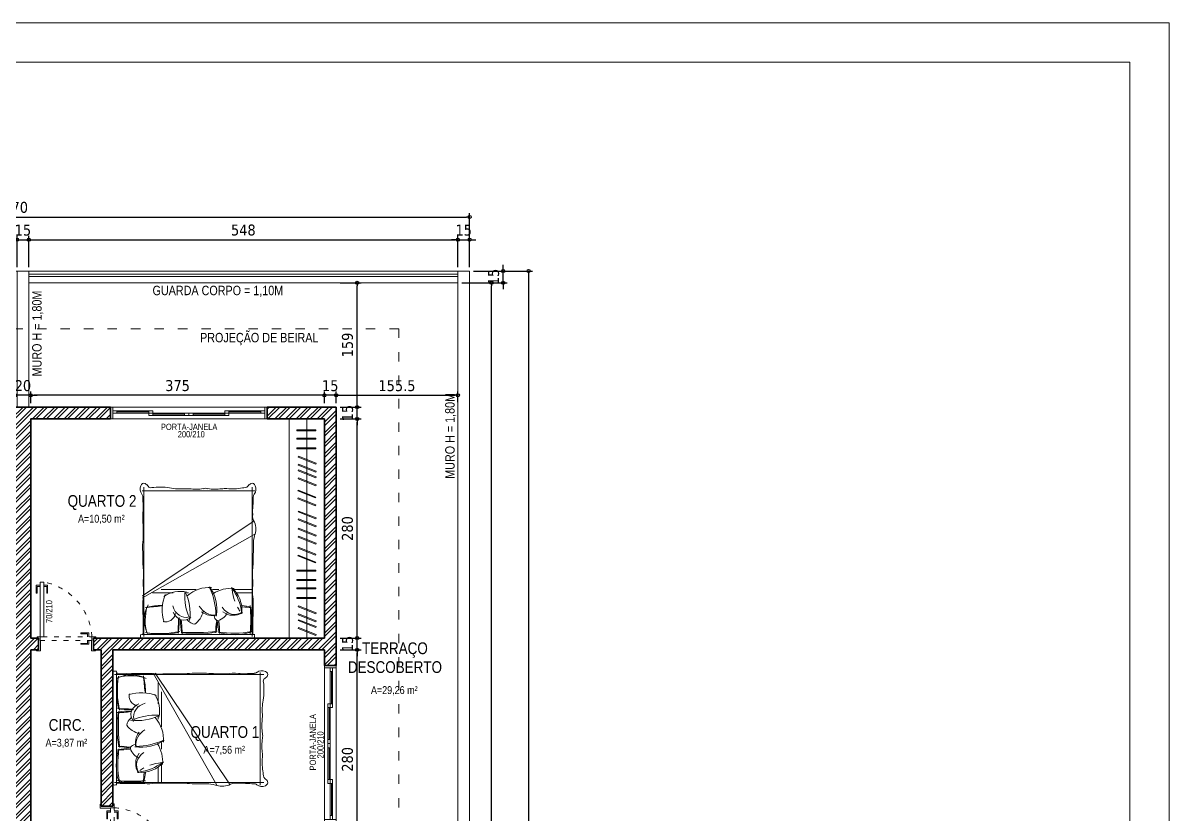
# Model space of a CAD drawing. Header units: millimetres. Extents: x 2030 to 44114, y 1520 to 18221.
# Drawn here: x 39544 to 41008, y 8143 to 9154 of the extents above; entities that cross this region are included whole.
import ezdxf
from ezdxf.enums import TextEntityAlignment as Align

# ---------------------------------------------------------------- set-up
doc = ezdxf.new("R2010")
doc.units = ezdxf.units.MM
doc.linetypes.add('ACAD_ISO03W100', pattern=[30, 12, -18])
for name, color, linetype, lineweight in [('01', 1, 'Continuous', 5), ('018 - Cotas', 244, 'Continuous', 5), ('02', 2, 'Continuous', 13), ('020 - Textos', 20, 'Continuous', 5), ('030 - Esquadrias', 30, 'Continuous', 5), ('05', 5, 'Continuous', 35), ('055 - Mobilia', 55, 'Continuous', 5), ('08', 8, 'Continuous', 5), ('250 - Carimbo', 250, 'Continuous', 5)]:
    doc.layers.add(name, color=color, linetype=linetype, lineweight=lineweight)
doc.styles.add('LE2', font='tahoma.ttf')
doc.styles.add('ROMANS', font='ARIALN.TTF')
doc.dimstyles.new('000_COTA075', dxfattribs={"dimtxt": 14, "dimasz": 4, "dimexe": 5, "dimexo": 5, "dimgap": 5, "dimtad": 1, "dimdec": 1, "dimzin": 12, "dimdsep": 46, "dimtxsty": 'LE2', "dimblk": 'ORIGIN', "dimcen": 0, "dimclrd": 256, "dimclre": 256, "dimclrt": 2, "dimadec": 0, "dimazin": 0, "dimtfac": 1, "dimtdec": 1, "dimtix": 1, "dimtmove": 2, "dimatfit": 3, "dimfxl": 5, "dimtolj": 1, "dimtzin": 0, "dimarcsym": 0})

# ---------------------------------------------------------------- blocks, each defined once
blk = doc.blocks.new('camacasal')
at = {"linetype": 'Continuous'}
for p, q in [((9645.2, -538), (9500.3, -538)), ((9504.4, -540), (9504.4, -730.8)), ((9642.4, -540), (9642.4, -730.8)), ((9501.9, -542.6), (9645.9, -542.6)), ((9502.6, -589.4), (9645.9, -670.6)), ((9502.6, -592), (9644, -687)), ((9515.1, -595.7), (9541.8, -595.7)), ((9526.4, -600.1), (9571.1, -600.1)), ((9558.6, -595.7), (9561.4, -595.7)), ((9591.7, -600.1), (9599.9, -600.1)), ((9619.9, -600.1), (9643.1, -600.1)), ((9622.7, -595.7), (9643.1, -595.7)), ((9501.9, -726), (9645.9, -726))]:
    blk.add_line(p, q, dxfattribs=at)
for centre, major_axis, ratio, start_param, end_param in [((9505.4, -540.3), (0, 6.47), 0.842, 1.208836, 1.888697), ((9619.9, -633), (-0.7, 90.8), 0.895432, -0.268651, 0.232626), ((9641.5, -540.1), (0, 4.89), 0.842, 4.274479, 5.150299), ((9503.5, -533.3), (0, 9.8), 0.842, 2.739883, 3.148436), ((9533.2, -561.4), (0, 33.8), 0.842, 1.003738, 2.161304), ((9718.7, -554.5), (0, 255.8), 0.842, 1.526173, 1.588451), ((9554.5, -560.5), (0, 57.6), 0.842, 1.290258, 1.869961), ((9525.7, -681.8), (-5.3, 138.1), 0.920375, -0.235032, 0.109747), ((9527.2, -654.6), (-2.4, 112), 0.927384, -0.22879, 0.163879), ((9761.4, -543.4), (0, 253.4), 0.842, 1.572651, 1.646389), ((9439.1, -562.3), (0, 130.9), 0.842, 4.697616, 4.844219), ((9626.9, -561.1), (0, 90.1), 0.842, 1.388063, 1.569645), ((9483.7, -546), (0, 82.3), 0.842, 4.530683, 4.748075), ((9569.2, -889.9), (0, 345), 0.842, -0.098335, 0.059287), ((9572.2, -725.7), (0, 182.5), 0.842, -0.158232, 0.129618), ((9571.2, -574.5), (0, 19), 0.842, 0.120414, 0.803586), ((9557.3, -579.8), (0, 28.1), 0.842, -1.301985, -0.528622), ((9650.2, -546.9), (0, 64.2), 0.842, 1.532854, 1.771103), ((9524.6, -561.6), (0, 86.8), 0.842, -1.538792, -1.384142), ((9652.6, -561.1), (0, 64), 0.842, 1.31499, 1.542654), ((9618.5, -719.2), (-1.8, 175), 0.892797, -0.159755, 0.111568), ((9546.2, -547.4), (0, 64.9), 0.842, 4.523311, 4.766895), ((9500.7, -562.3), (0, 166.4), 0.842, 4.609301, 4.825325), ((9578.2, -560.8), (0, 75.9), 0.842, 4.491038, 4.917351), ((9642.3, -537), (0, 6.19), 0.842, 3.346004, 3.739523), ((9428.2, -554.5), (0, 255.8), 0.842, 4.694734, 4.757012), ((11070.5, -608), (0, 1861.9), 0.842, 1.544483, 1.555164), ((9565.2, -573.9), (0, 44.6), 0.842, 1.209558, 2.033355), ((9532.3, -574.3), (0, 15.7), 0.842, -1.240254, 0.256084), ((9558.3, -586), (0, 21.6), 0.842, -0.208719, 1.23629), ((9555.5, -579), (0, 18.1), 0.842, -0.625403, 1.114255), ((9604.7, -591.8), (0, 57.4), 0.842, 1.065446, 1.643222), ((9517.5, -569.2), (0, 54.4), 0.842, 4.165301, 4.872919), ((9593.8, -595), (0, 27.6), 0.842, -0.112388, 0.947457), ((9592, -598), (0, 31.4), 0.842, -0.202318, 0.558641), ((9559.6, -574.2), (0, 44.9), 0.842, 3.999141, 4.89617), ((9531.3, -565.1), (0, 77.3), 0.842, 4.216802, 4.680535), ((9600.6, -567.2), (0, 7.82), 0.842, 0.525578, 1.499193), ((9595.6, -580.6), (0, 20.7), 0.842, -1.078621, -0.060981), ((9620.2, -592.3), (0, 24.2), 0.842, -0.490653, 0.905315), ((9618.1, -597), (0, 30), 0.842, -0.494969, 0.54689), ((9600.5, -573.2), (0, 34.5), 0.842, 3.705792, 4.834562), ((9581, -562.2), (0, 57.8), 0.842, 3.967485, 4.56338), ((8076.3, -608), (0, 1861.9), 0.842, -1.555164, -1.544483), ((9545.7, -582.4), (0, 50.8), 0.842, 1.501623, 1.737181), ((9464.7, -1449.2), (-753, 507), 0.949114, -1.071902, -1.048613), ((9524.8, -470.5), (-99.9, 56.9), 0.933708, 1.911895, 2.082379), ((9660.3, -605.7), (0, 51.7), 0.842, 1.157122, 1.463526), ((9660.3, -605.7), (0, 51.7), 0.842, 0.871806, 0.993983), ((9630.5, -531.1), (45.5, 27.1), 0.886413, 4.213526, 4.422493), ((9638.8, -639.9), (63.8, 22.4), 0.922185, 1.217887, 1.385918), ((9601.2, -582.4), (0, 50.8), 0.842, 4.546004, 4.781562), ((9444.8, -597.6), (0, 70.1), 0.842, 4.656224, 4.809979), ((9551, -542.7), (0, 54.8), 0.842, 2.659635, 3.314294), ((9587.1, -547.8), (0, 54.8), 0.842, 2.499662, 3.220084), ((9615.1, -546.1), (0, 55.4), 0.842, 2.634517, 3.237011), ((9702.1, -597.6), (0, 70.1), 0.842, 1.473207, 1.626961), ((9614.3, -608.3), (0, 131.6), 0.842, 1.519791, 1.621802), ((9532.5, -608.3), (0, 131.6), 0.842, 4.661383, 4.763394), ((9407.8, -619.7), (0, 113.9), 0.842, 4.595979, 4.753546), ((9739, -619.7), (0, 113.9), 0.842, 1.529639, 1.687206), ((9669.4, -651.9), (4, 370), 0.450571, 1.524166, 1.590152), ((9477.4, -651.9), (-4, 370), 0.450571, 4.693033, 4.759019), ((9357.4, -675.4), (0, 173.5), 0.842, 4.674038, 4.817059), ((9670.2, -658.6), (0, 30.9), 0.842, 1.530165, 1.909279), ((9633.1, -676.4), (0, 16.7), 0.842, 4.666152, 5.182808), ((9579.1, -692.9), (0, 90.6), 0.842, 1.451831, 1.633258), ((9653.7, -694), (0, 12.6), 0.842, 0.867029, 1.726487), ((9631.8, -677.8), (0, 18.3), 0.842, 4.256376, 4.747939), ((9481, -704), (0, 26.7), 0.842, 4.598694, 4.920312), ((9680.7, -699.9), (0, 44.7), 0.842, 1.483451, 1.731891), ((9591.9, -718.2), (0, 105.7), 0.842, 1.465515, 1.571508), ((9555, -718.2), (0, 105.7), 0.842, 4.711678, 4.817671), ((9507.2, -728.2), (0, 9.22), 0.842, 0.799084, 2.072077), ((9498.8, -718.4), (0, 4.77), 0.842, 3.905288, 4.737599), ((9512.9, -734.6), (0, 4.66), 0.842, -0.345033, 0.975018), ((9525.2, -650.8), (77.8, 21.3), 0.992056, 4.311435, 4.59512), ((9549.6, -809.8), (0, 81.2), 0.842, 0.038529, 0.184232), ((9550.2, -779.2), (0, 50.7), 0.842, -0.111538, 0.07549), ((9557, -636.7), (0, 92.1), 0.842, 3.115228, 3.209722), ((9570.3, -822.7), (0, 94.5), 0.842, -0.121788, 0.101566), ((9583.8, -712.7), (0, 16.7), 0.842, 2.867991, 3.081897), ((9582.1, -712.7), (0, 16.7), 0.842, 3.201289, 3.415195), ((9595.6, -822.7), (0, 94.5), 0.842, -0.101566, 0.121788), ((9608.3, -658.2), (0, 70.7), 0.842, 3.063819, 3.171686), ((9616.1, -809.8), (0, 81.2), 0.842, -0.059629, 0.088093), ((9617.6, -809.8), (0, 81.2), 0.842, -0.184232, -0.038529), ((9633.1, -735.7), (-6.32, 3.45), 0.755673, 4.460076, 5.556769), ((9648, -718.4), (0, 4.77), 0.842, 1.545587, 2.377898), ((9639.7, -728.2), (0, 9.22), 0.842, 4.211108, 5.484102), ((9504.5, -730.4), (0, 5.37), 0.842, 2.00111, 3.439314), ((9501.7, -724.5), (0, 12), 0.842, 3.555342, 4.048395), ((9645.1, -724.5), (0, 12), 0.842, 2.23479, 2.727844), ((9642.4, -730.4), (0, 5.37), 0.842, 2.843871, 4.282075)]:
    blk.add_ellipse(centre, major_axis=major_axis, ratio=ratio, start_param=start_param, end_param=end_param, dxfattribs=at)
blk = doc.blocks.new('PJ-200')
at = {"layer": '030 - Esquadrias'}
for p, q in [((74001.4, -12434.8), (73807.4, -12434.8)), ((73807.4, -12439.3), (73812.4, -12439.3)), ((73807.4, -12442.3), (73812.4, -12442.3)), ((73812.4, -12442.3), (73812.4, -12439.3)), ((73812.4, -12439.3), (73853.4, -12439.3)), ((73812.4, -12440.8), (73853.4, -12440.8)), ((73812.4, -12442.3), (73853.4, -12442.3)), ((73853.4, -12439.3), (73853.4, -12442.3)), ((73853.4, -12439.3), (73858.4, -12439.3)), ((73853.4, -12442.3), (73858.4, -12442.3)), ((73853.4, -12442.3), (73858.4, -12442.3)), ((73853.4, -12445.3), (73853.4, -12442.3)), ((73858.4, -12442.3), (73858.4, -12439.3)), ((73858.4, -12445.3), (73858.4, -12442.3)), ((73858.4, -12442.3), (73898.9, -12442.3)), ((73898.9, -12442.3), (73898.9, -12445.3)), ((73898.9, -12442.3), (73904.4, -12442.3)), ((73904.4, -12442.3), (73904.4, -12445.3)), ((73909.9, -12442.3), (73904.4, -12442.3)), ((73904.4, -12442.3), (73904.4, -12445.3)), ((73904.4, -12445.3), (73904.4, -12442.3)), ((73904.4, -12445.3), (73904.4, -12442.3)), ((73909.9, -12442.3), (73909.9, -12445.3)), ((73950.4, -12442.3), (73909.9, -12442.3)), ((73955.4, -12439.3), (73950.4, -12439.3)), ((73950.4, -12442.3), (73950.4, -12439.3)), ((73955.4, -12442.3), (73950.4, -12442.3)), ((73950.4, -12445.3), (73950.4, -12442.3)), ((73955.4, -12442.3), (73950.4, -12442.3)), ((73996.4, -12439.3), (73955.4, -12439.3)), ((73955.4, -12439.3), (73955.4, -12442.3)), ((73996.4, -12440.8), (73955.4, -12440.8)), ((73955.4, -12445.3), (73955.4, -12442.3)), ((73996.4, -12442.3), (73955.4, -12442.3)), ((73996.4, -12442.3), (73996.4, -12439.3)), ((74001.4, -12439.3), (73996.4, -12439.3)), ((74001.4, -12442.3), (73996.4, -12442.3)), ((74001.4, -12449.8), (73807.4, -12449.8)), ((73853.4, -12445.3), (73858.4, -12445.3)), ((73858.4, -12443.8), (73898.9, -12443.8)), ((73858.4, -12445.3), (73898.9, -12445.3)), ((73898.9, -12445.3), (73904.4, -12445.3)), ((73909.9, -12445.3), (73904.4, -12445.3)), ((73950.4, -12443.8), (73909.9, -12443.8)), ((73950.4, -12445.3), (73909.9, -12445.3)), ((73955.4, -12445.3), (73950.4, -12445.3))]:
    blk.add_line(p, q, dxfattribs=at)
for points in [[(73804.4, -12449.8), (73804.4, -12434.8), (73807.4, -12434.8), (73807.4, -12449.8)], [(74004.4, -12449.8), (74004.4, -12434.8), (74001.4, -12434.8), (74001.4, -12449.8)]]:
    blk.add_lwpolyline(points, close=True, dxfattribs=at)
blk = doc.blocks.new('p70')
for points in [[(77377.8, -3755.7), (77377.8, -3685.7), (77382.3, -3685.7), (77382.3, -3755.7)], [(77373.3, -3772.2), (77375.8, -3772.2), (77375.8, -3757.2), (77373.8, -3757.2), (77373.8, -3755.7), (77377.8, -3755.7), (77377.8, -3760.2), (77378.3, -3760.2), (77378.3, -3773.7), (77373.3, -3773.7), (77373.3, -3772.2)], [(77448.3, -3772.2), (77445.8, -3772.2), (77445.8, -3757.2), (77448.8, -3757.2), (77448.8, -3755.7), (77443.8, -3755.7), (77443.8, -3760.2), (77443.3, -3760.2), (77443.3, -3773.7), (77448.3, -3773.7), (77448.3, -3772.2)]]:
    blk.add_lwpolyline(points, close=True)
for points in [[(77377.8, -3689.7), (77372.8, -3689.7), (77372.8, -3699.7), (77373.8, -3699.7), (77373.8, -3691.2), (77377.8, -3691.2)], [(77382.3, -3691.2), (77386.3, -3691.2), (77386.3, -3699.7), (77387.3, -3699.7), (77387.3, -3689.7), (77382.3, -3689.7)], [(77439.8, -3755.7), (77439.8, -3750.7), (77429.8, -3750.7), (77429.8, -3751.7), (77438.3, -3751.7), (77438.3, -3755.7)], [(77438.3, -3760.2), (77438.3, -3764.2), (77429.8, -3764.2), (77429.8, -3765.2), (77439.8, -3765.2), (77439.8, -3760.2)]]:
    blk.add_lwpolyline(points)
at = {"layer": '08', "linetype": 'ACAD_ISO03W100', "ltscale": 0.5}
blk.add_lwpolyline([(77380.8, -3755.7), (77443.8, -3755.7), (77443.8, -3760.2), (77377.8, -3760.2), (77377.8, -3755.7), (77380.8, -3755.7)], close=True, dxfattribs=at)
blk.add_arc((77368.5, -3759.9), 75.5, 3.17, 79.4333, dxfattribs=at)
blk = doc.blocks.new('_Origin')
at = {"color": 0, "linetype": 'ByBlock', "lineweight": -2}
blk.add_line((0, 0), (-1, 0), dxfattribs=at)
blk.add_circle((0, 0), 0.5, dxfattribs=at)
blk = doc.blocks.new('*D244')
at = {"layer": '018 - Cotas', "lineweight": -2, "transparency": 16777216}
for p, q in [((40104.8, 8821.7), (40147.7, 8821.7)), ((40142.7, 7345.2), (40142.7, 8817.7)), ((40119.8, 7341.2), (40147.7, 7341.2))]:
    blk.add_line(p, q, dxfattribs=at)
at = {"layer": 'Defpoints', "color": 0, "transparency": 16777216}
for p in [(40099.8, 8821.7), (40142.7, 8821.7), (40114.8, 7341.2)]:
    blk.add_point(p, dxfattribs=at)
at = {"layer": '018 - Cotas', "lineweight": -2, "transparency": 16777216, "xscale": 4, "yscale": 4, "zscale": 4}
for p, rotation in [((40142.7, 8821.7), 90), ((40142.7, 7341.2), 270)]:
    blk.add_blockref('_Origin', p, dxfattribs=dict(at, rotation=rotation))
at = {"layer": '018 - Cotas', "color": 2, "transparency": 16777216, "insert": (40130.4, 8081.5), "char_height": 14, "attachment_point": 5, "rotation": 90, "style": 'LE2'}
blk.add_mtext('\\A1;1480.5', dxfattribs=at)
blk = doc.blocks.new('*D245')
at = {"layer": '018 - Cotas', "lineweight": -2, "transparency": 16777216}
for p, q in [((40157.7, 8840.7), (40157.7, 8844.7)), ((40119.8, 8836.7), (40162.7, 8836.7)), ((40157.7, 8821.7), (40157.7, 8836.7)), ((40119.8, 8821.7), (40162.7, 8821.7)), ((40157.7, 8817.7), (40157.7, 8813.7))]:
    blk.add_line(p, q, dxfattribs=at)
at = {"layer": 'Defpoints', "color": 0, "transparency": 16777216}
for p in [(40114.8, 8836.7), (40157.7, 8836.7), (40114.8, 8821.7)]:
    blk.add_point(p, dxfattribs=at)
at = {"layer": '018 - Cotas', "lineweight": -2, "transparency": 16777216, "xscale": 4, "yscale": 4, "zscale": 4}
for p, rotation in [((40157.7, 8836.7), 270), ((40157.7, 8821.7), 90)]:
    blk.add_blockref('_Origin', p, dxfattribs=dict(at, rotation=rotation))
at = {"layer": '018 - Cotas', "color": 2, "transparency": 16777216, "insert": (40145.5, 8829.2), "char_height": 14, "attachment_point": 5, "rotation": 90, "style": 'LE2'}
blk.add_mtext('\\A1;15', dxfattribs=at)
blk = doc.blocks.new('*D254')
at = {"layer": '018 - Cotas', "lineweight": -2, "transparency": 16777216}
for p, q in [((39532.8, 8876.7), (39528.8, 8876.7)), ((39536.8, 8841.7), (39536.8, 8881.7)), ((39536.8, 8876.7), (39551.8, 8876.7)), ((39551.8, 8841.7), (39551.8, 8881.7)), ((39555.8, 8876.7), (39559.8, 8876.7))]:
    blk.add_line(p, q, dxfattribs=at)
at = {"layer": 'Defpoints', "color": 0, "transparency": 16777216}
for p in [(39551.8, 8876.7), (39536.8, 8836.7), (39551.8, 8836.7)]:
    blk.add_point(p, dxfattribs=at)
at = {"layer": '018 - Cotas', "lineweight": -2, "transparency": 16777216, "xscale": 4, "yscale": 4, "zscale": 4}
blk.add_blockref('_Origin', (39536.8, 8876.7), dxfattribs=at)
at = {"layer": '018 - Cotas', "lineweight": -2, "transparency": 16777216, "xscale": 4, "yscale": 4, "zscale": 4, "rotation": 180}
blk.add_blockref('_Origin', (39551.8, 8876.7), dxfattribs=at)
at = {"layer": '018 - Cotas', "color": 2, "transparency": 16777216, "insert": (39544.3, 8888.9), "char_height": 14, "attachment_point": 5, "style": 'LE2'}
blk.add_mtext('\\A1;15', dxfattribs=at)
blk = doc.blocks.new('*D255')
at = {"layer": '018 - Cotas', "lineweight": -2, "transparency": 16777216}
for p, q in [((39551.8, 8841.7), (39551.8, 8881.7)), ((39555.8, 8876.7), (40095.8, 8876.7)), ((40099.8, 8841.7), (40099.8, 8881.7))]:
    blk.add_line(p, q, dxfattribs=at)
at = {"layer": 'Defpoints', "color": 0, "transparency": 16777216}
for p in [(40099.8, 8876.7), (39551.8, 8836.7), (40099.8, 8836.7)]:
    blk.add_point(p, dxfattribs=at)
at = {"layer": '018 - Cotas', "lineweight": -2, "transparency": 16777216, "xscale": 4, "yscale": 4, "zscale": 4, "rotation": 180}
blk.add_blockref('_Origin', (39551.8, 8876.7), dxfattribs=at)
at = {"layer": '018 - Cotas', "lineweight": -2, "transparency": 16777216, "xscale": 4, "yscale": 4, "zscale": 4}
blk.add_blockref('_Origin', (40099.8, 8876.7), dxfattribs=at)
at = {"layer": '018 - Cotas', "color": 2, "transparency": 16777216, "insert": (39825.8, 8889), "char_height": 14, "attachment_point": 5, "style": 'LE2'}
blk.add_mtext('\\A1;548', dxfattribs=at)
blk = doc.blocks.new('*D256')
at = {"layer": '018 - Cotas', "lineweight": -2, "transparency": 16777216}
for p, q in [((40095.8, 8876.7), (40091.8, 8876.7)), ((40099.8, 8841.7), (40099.8, 8881.7)), ((40099.8, 8876.7), (40114.8, 8876.7)), ((40114.8, 8841.7), (40114.8, 8881.7)), ((40118.8, 8876.7), (40122.8, 8876.7))]:
    blk.add_line(p, q, dxfattribs=at)
at = {"layer": 'Defpoints', "color": 0, "transparency": 16777216}
for p in [(40114.8, 8876.7), (40099.8, 8836.7), (40114.8, 8836.7)]:
    blk.add_point(p, dxfattribs=at)
at = {"layer": '018 - Cotas', "lineweight": -2, "transparency": 16777216, "xscale": 4, "yscale": 4, "zscale": 4}
blk.add_blockref('_Origin', (40099.8, 8876.7), dxfattribs=at)
at = {"layer": '018 - Cotas', "lineweight": -2, "transparency": 16777216, "xscale": 4, "yscale": 4, "zscale": 4, "rotation": 180}
blk.add_blockref('_Origin', (40114.8, 8876.7), dxfattribs=at)
at = {"layer": '018 - Cotas', "color": 2, "transparency": 16777216, "insert": (40107.3, 8888.9), "char_height": 14, "attachment_point": 5, "style": 'LE2'}
blk.add_mtext('\\A1;15', dxfattribs=at)
blk = doc.blocks.new('*D259')
at = {"layer": '018 - Cotas', "lineweight": -2, "transparency": 16777216}
for p, q in [((38944.8, 8841.7), (38944.8, 8910.7)), ((38948.8, 8905.7), (40110.8, 8905.7)), ((40114.8, 8841.7), (40114.8, 8910.7))]:
    blk.add_line(p, q, dxfattribs=at)
at = {"layer": 'Defpoints', "color": 0, "transparency": 16777216}
for p in [(40114.8, 8905.7), (38944.8, 8836.7), (40114.8, 8836.7)]:
    blk.add_point(p, dxfattribs=at)
at = {"layer": '018 - Cotas', "lineweight": -2, "transparency": 16777216, "xscale": 4, "yscale": 4, "zscale": 4, "rotation": 180}
blk.add_blockref('_Origin', (38944.8, 8905.7), dxfattribs=at)
at = {"layer": '018 - Cotas', "lineweight": -2, "transparency": 16777216, "xscale": 4, "yscale": 4, "zscale": 4}
blk.add_blockref('_Origin', (40114.8, 8905.7), dxfattribs=at)
at = {"layer": '018 - Cotas', "color": 2, "transparency": 16777216, "insert": (39529.8, 8918), "char_height": 14, "attachment_point": 5, "style": 'LE2'}
blk.add_mtext('\\A1;1170', dxfattribs=at)
blk = doc.blocks.new('*D260')
at = {"layer": '018 - Cotas', "lineweight": -2, "transparency": 16777216}
for p, q in [((40119.8, 8836.7), (40195.1, 8836.7)), ((40190.1, 8832.7), (40190.1, 5883.7)), ((40119.8, 5879.7), (40195.1, 5879.7))]:
    blk.add_line(p, q, dxfattribs=at)
at = {"layer": 'Defpoints', "color": 0, "transparency": 16777216}
for p in [(40114.8, 8836.7), (40114.8, 5879.7), (40190.1, 5879.7)]:
    blk.add_point(p, dxfattribs=at)
at = {"layer": '018 - Cotas', "lineweight": -2, "transparency": 16777216, "xscale": 4, "yscale": 4, "zscale": 4}
for p, rotation in [((40190.1, 8836.7), 90), ((40190.1, 5879.7), 270)]:
    blk.add_blockref('_Origin', p, dxfattribs=dict(at, rotation=rotation))
at = {"layer": '018 - Cotas', "color": 2, "transparency": 16777216, "insert": (40177.9, 7358.2), "char_height": 14, "attachment_point": 5, "rotation": 90, "style": 'LE2'}
blk.add_mtext('\\A1;2957', dxfattribs=at)
blk = doc.blocks.new('WOEIFHNWIUJBENQ')
at = {"layer": '250 - Carimbo'}
for points in [[(35439.6, 21880.3), (38409.6, 21880.3), (38409.6, 17680.3), (35439.6, 17680.3)], [(35489.6, 21830.3), (38359.6, 21830.3), (38359.6, 17730.3), (35489.6, 17730.3)]]:
    blk.add_lwpolyline(points, close=True, dxfattribs=at)
blk = doc.blocks.new('*D336')
at = {"layer": '018 - Cotas', "lineweight": -2, "transparency": 16777216}
for p, q in [((39949.3, 8352.7), (39976.2, 8352.7)), ((39971.2, 8076.7), (39971.2, 8348.7)), ((39949.3, 8072.7), (39976.2, 8072.7))]:
    blk.add_line(p, q, dxfattribs=at)
at = {"layer": 'Defpoints', "color": 0, "transparency": 16777216}
for p in [(39944.3, 8352.7), (39971.2, 8352.7), (39944.3, 8072.7)]:
    blk.add_point(p, dxfattribs=at)
at = {"layer": '018 - Cotas', "lineweight": -2, "transparency": 16777216, "xscale": 4, "yscale": 4, "zscale": 4}
for p, rotation in [((39971.2, 8352.7), 90), ((39971.2, 8072.7), 270)]:
    blk.add_blockref('_Origin', p, dxfattribs=dict(at, rotation=rotation))
at = {"layer": '018 - Cotas', "color": 2, "transparency": 16777216, "insert": (39958.8, 8212.7), "char_height": 14, "attachment_point": 5, "rotation": 90, "style": 'LE2'}
blk.add_mtext('\\A1;280', dxfattribs=at)
blk = doc.blocks.new('*D337')
at = {"layer": '018 - Cotas', "lineweight": -2, "transparency": 16777216}
for p, q in [((39971.2, 8371.7), (39971.2, 8375.7)), ((39949.3, 8367.7), (39976.2, 8367.7)), ((39971.2, 8352.7), (39971.2, 8367.7)), ((39949.3, 8352.7), (39976.2, 8352.7)), ((39971.2, 8348.7), (39971.2, 8344.7))]:
    blk.add_line(p, q, dxfattribs=at)
at = {"layer": 'Defpoints', "color": 0, "transparency": 16777216}
for p in [(39944.3, 8367.7), (39971.2, 8367.7), (39944.3, 8352.7)]:
    blk.add_point(p, dxfattribs=at)
at = {"layer": '018 - Cotas', "lineweight": -2, "transparency": 16777216, "xscale": 4, "yscale": 4, "zscale": 4}
for p, rotation in [((39971.2, 8367.7), 270), ((39971.2, 8352.7), 90)]:
    blk.add_blockref('_Origin', p, dxfattribs=dict(at, rotation=rotation))
at = {"layer": '018 - Cotas', "color": 2, "transparency": 16777216, "insert": (39959, 8360.2), "char_height": 14, "attachment_point": 5, "rotation": 90, "style": 'LE2'}
blk.add_mtext('\\A1;15', dxfattribs=at)
blk = doc.blocks.new('*D338')
at = {"layer": '018 - Cotas', "lineweight": -2, "transparency": 16777216}
for p, q in [((39949.3, 8647.7), (39976.2, 8647.7)), ((39971.2, 8371.7), (39971.2, 8643.7)), ((39949.3, 8367.7), (39976.2, 8367.7))]:
    blk.add_line(p, q, dxfattribs=at)
at = {"layer": 'Defpoints', "color": 0, "transparency": 16777216}
for p in [(39944.3, 8647.7), (39971.2, 8647.7), (39944.3, 8367.7)]:
    blk.add_point(p, dxfattribs=at)
at = {"layer": '018 - Cotas', "lineweight": -2, "transparency": 16777216, "xscale": 4, "yscale": 4, "zscale": 4}
for p, rotation in [((39971.2, 8647.7), 90), ((39971.2, 8367.7), 270)]:
    blk.add_blockref('_Origin', p, dxfattribs=dict(at, rotation=rotation))
at = {"layer": '018 - Cotas', "color": 2, "transparency": 16777216, "insert": (39958.8, 8507.7), "char_height": 14, "attachment_point": 5, "rotation": 90, "style": 'LE2'}
blk.add_mtext('\\A1;280', dxfattribs=at)
blk = doc.blocks.new('*D339')
at = {"layer": '018 - Cotas', "lineweight": -2, "transparency": 16777216}
for p, q in [((39971.2, 8666.7), (39971.2, 8670.7)), ((39949.3, 8662.7), (39976.2, 8662.7)), ((39971.2, 8647.7), (39971.2, 8662.7)), ((39949.3, 8647.7), (39976.2, 8647.7)), ((39971.2, 8643.7), (39971.2, 8639.7))]:
    blk.add_line(p, q, dxfattribs=at)
at = {"layer": 'Defpoints', "color": 0, "transparency": 16777216}
for p in [(39944.3, 8662.7), (39971.2, 8662.7), (39944.3, 8647.7)]:
    blk.add_point(p, dxfattribs=at)
at = {"layer": '018 - Cotas', "lineweight": -2, "transparency": 16777216, "xscale": 4, "yscale": 4, "zscale": 4}
for p, rotation in [((39971.2, 8662.7), 270), ((39971.2, 8647.7), 90)]:
    blk.add_blockref('_Origin', p, dxfattribs=dict(at, rotation=rotation))
at = {"layer": '018 - Cotas', "color": 2, "transparency": 16777216, "insert": (39959, 8655.2), "char_height": 14, "attachment_point": 5, "rotation": 90, "style": 'LE2'}
blk.add_mtext('\\A1;15', dxfattribs=at)
blk = doc.blocks.new('*D223')
at = {"layer": '018 - Cotas', "lineweight": -2, "transparency": 16777216}
for p, q in [((39929.3, 8667.7), (39929.3, 8682.9)), ((39944.3, 8667.7), (39944.3, 8682.9)), ((39925.3, 8677.9), (39921.3, 8677.9)), ((39944.3, 8677.9), (39929.3, 8677.9)), ((39948.3, 8677.9), (39952.3, 8677.9))]:
    blk.add_line(p, q, dxfattribs=at)
at = {"layer": 'Defpoints', "color": 0, "transparency": 16777216}
for p in [(39929.3, 8677.9), (39929.3, 8662.7), (39944.3, 8662.7)]:
    blk.add_point(p, dxfattribs=at)
at = {"layer": '018 - Cotas', "lineweight": -2, "transparency": 16777216, "xscale": 4, "yscale": 4, "zscale": 4}
blk.add_blockref('_Origin', (39929.3, 8677.9), dxfattribs=at)
at = {"layer": '018 - Cotas', "lineweight": -2, "transparency": 16777216, "xscale": 4, "yscale": 4, "zscale": 4, "rotation": 180}
blk.add_blockref('_Origin', (39944.3, 8677.9), dxfattribs=at)
at = {"layer": '018 - Cotas', "color": 2, "transparency": 16777216, "insert": (39936.8, 8690.1), "char_height": 14, "attachment_point": 5, "style": 'LE2'}
blk.add_mtext('\\A1;15', dxfattribs=at)
blk = doc.blocks.new('*D224')
at = {"layer": '018 - Cotas', "lineweight": -2, "transparency": 16777216}
for p, q in [((39554.3, 8667.7), (39554.3, 8682.9)), ((39929.3, 8667.7), (39929.3, 8682.9)), ((39925.3, 8677.9), (39558.3, 8677.9))]:
    blk.add_line(p, q, dxfattribs=at)
at = {"layer": 'Defpoints', "color": 0, "transparency": 16777216}
for p in [(39554.3, 8677.9), (39554.3, 8662.7), (39929.3, 8662.7)]:
    blk.add_point(p, dxfattribs=at)
at = {"layer": '018 - Cotas', "lineweight": -2, "transparency": 16777216, "xscale": 4, "yscale": 4, "zscale": 4, "rotation": 180}
blk.add_blockref('_Origin', (39554.3, 8677.9), dxfattribs=at)
at = {"layer": '018 - Cotas', "lineweight": -2, "transparency": 16777216, "xscale": 4, "yscale": 4, "zscale": 4}
blk.add_blockref('_Origin', (39929.3, 8677.9), dxfattribs=at)
at = {"layer": '018 - Cotas', "color": 2, "transparency": 16777216, "insert": (39741.8, 8690.2), "char_height": 14, "attachment_point": 5, "style": 'LE2'}
blk.add_mtext('\\A1;375', dxfattribs=at)
blk = doc.blocks.new('*D225')
at = {"layer": '018 - Cotas', "lineweight": -2, "transparency": 16777216}
for p, q in [((39534.3, 8667.7), (39534.3, 8682.9)), ((39554.3, 8667.7), (39554.3, 8682.9)), ((39530.3, 8677.9), (39526.3, 8677.9)), ((39554.3, 8677.9), (39534.3, 8677.9)), ((39558.3, 8677.9), (39562.3, 8677.9))]:
    blk.add_line(p, q, dxfattribs=at)
at = {"layer": 'Defpoints', "color": 0, "transparency": 16777216}
for p in [(39534.3, 8677.9), (39534.3, 8662.7), (39554.3, 8662.7)]:
    blk.add_point(p, dxfattribs=at)
at = {"layer": '018 - Cotas', "lineweight": -2, "transparency": 16777216, "xscale": 4, "yscale": 4, "zscale": 4}
blk.add_blockref('_Origin', (39534.3, 8677.9), dxfattribs=at)
at = {"layer": '018 - Cotas', "lineweight": -2, "transparency": 16777216, "xscale": 4, "yscale": 4, "zscale": 4, "rotation": 180}
blk.add_blockref('_Origin', (39554.3, 8677.9), dxfattribs=at)
at = {"layer": '018 - Cotas', "color": 2, "transparency": 16777216, "insert": (39544.3, 8690.2), "char_height": 14, "attachment_point": 5, "style": 'LE2'}
blk.add_mtext('\\A1;20', dxfattribs=at)
blk = doc.blocks.new('*D342')
at = {"layer": '018 - Cotas', "lineweight": -2, "transparency": 16777216}
for p, q in [((39944.3, 8669.2), (39944.3, 8682.9)), ((40099.8, 8669.2), (40099.8, 8682.9)), ((39948.3, 8677.9), (40095.8, 8677.9))]:
    blk.add_line(p, q, dxfattribs=at)
at = {"layer": 'Defpoints', "color": 0, "transparency": 16777216}
for p in [(40099.8, 8677.9), (39944.3, 8664.2), (40099.8, 8664.2)]:
    blk.add_point(p, dxfattribs=at)
at = {"layer": '018 - Cotas', "lineweight": -2, "transparency": 16777216, "xscale": 4, "yscale": 4, "zscale": 4, "rotation": 180}
blk.add_blockref('_Origin', (39944.3, 8677.9), dxfattribs=at)
at = {"layer": '018 - Cotas', "lineweight": -2, "transparency": 16777216, "xscale": 4, "yscale": 4, "zscale": 4}
blk.add_blockref('_Origin', (40099.8, 8677.9), dxfattribs=at)
at = {"layer": '018 - Cotas', "color": 2, "transparency": 16777216, "insert": (40022, 8690.1), "char_height": 14, "attachment_point": 5, "style": 'LE2'}
blk.add_mtext('\\A1;155.5', dxfattribs=at)
blk = doc.blocks.new('*D343')
at = {"layer": '018 - Cotas', "lineweight": -2, "transparency": 16777216}
for p, q in [((39949.3, 8821.7), (39976.2, 8821.7)), ((39971.2, 8666.7), (39971.2, 8817.7)), ((39949.3, 8662.7), (39976.2, 8662.7))]:
    blk.add_line(p, q, dxfattribs=at)
at = {"layer": 'Defpoints', "color": 0, "transparency": 16777216}
for p in [(39944.3, 8821.7), (39971.2, 8821.7), (39944.3, 8662.7)]:
    blk.add_point(p, dxfattribs=at)
at = {"layer": '018 - Cotas', "lineweight": -2, "transparency": 16777216, "xscale": 4, "yscale": 4, "zscale": 4}
for p, rotation in [((39971.2, 8821.7), 90), ((39971.2, 8662.7), 270)]:
    blk.add_blockref('_Origin', p, dxfattribs=dict(at, rotation=rotation))
at = {"layer": '018 - Cotas', "color": 2, "transparency": 16777216, "insert": (39958.9, 8742.2), "char_height": 14, "attachment_point": 5, "rotation": 90, "style": 'LE2'}
blk.add_mtext('\\A1;159', dxfattribs=at)

msp = doc.modelspace()

# ---------------------------------------------------------------- hatches: boundary and pattern name
at = {"layer": '08'}
h = msp.add_hatch(dxfattribs=at)
h.set_pattern_fill('ANSI32', color=256)
h.set_pattern_definition([(45, (-42423.524, 55673.691), (-6.7351921, 6.7351921), []), (45, (-42419.034, 55673.691), (-6.7351921, 6.7351921), [])])
h.paths.add_polyline_path([(39454.29, 8367.74), (39130.29, 8367.74), (39130.29, 8647.74), (39232.29, 8647.74), (39232.29, 8662.74), (39115.29, 8662.74), (39115.29, 8367.74), (39115.29, 8332.74), (39130.29, 8332.74), (39130.29, 8352.74), (39429.29, 8352.74), (39429.29, 8152.74), (39444.29, 8152.74), (39444.29, 8352.74), (39454.29, 8352.74)])
h.paths.add_polyline_path([(39554.29, 8647.74), (39656.29, 8647.74), (39656.29, 8662.74), (39432.29, 8662.74), (39432.29, 8647.74), (39534.29, 8647.74), (39534.29, 8367.74), (39524.29, 8367.74), (39524.29, 8352.74), (39564.29, 8352.74), (39564.29, 8367.74), (39554.29, 8367.74)])
h.paths.add_polyline_path([(39554.29, 8352.74), (39534.29, 8352.74), (39534.29, 7406.24), (39524.29, 7406.24), (39524.29, 7391.24), (39564.29, 7391.24), (39564.29, 7406.24), (39554.29, 7406.24)])
h.paths.add_polyline_path([(39944.29, 8662.74), (39856.29, 8662.74), (39856.29, 8647.74), (39929.29, 8647.74), (39929.29, 8367.74), (39634.29, 8367.74), (39634.29, 8352.74), (39644.29, 8352.74), (39644.29, 8152.74), (39659.29, 8152.74), (39659.29, 8352.74), (39929.29, 8352.74), (39929.29, 8332.74), (39944.29, 8332.74)])
h.paths.add_polyline_path([(39444.29, 8072.74), (39444.29, 8082.74), (39429.29, 8082.74), (39429.29, 8072.74), (39130.29, 8072.74), (39130.29, 8117.74), (39130.29, 8132.74), (39115.29, 8132.74), (39115.29, 8057.74), (39115.29, 8027.74), (39130.29, 8027.74), (39130.29, 8057.74), (39429.29, 8057.74), (39429.29, 8007.74), (39444.29, 8007.74)])
h.paths.add_polyline_path([(39944.29, 8132.74), (39929.29, 8132.74), (39929.29, 8072.74), (39659.29, 8072.74), (39659.29, 8082.74), (39644.29, 8082.74), (39644.29, 8057.74), (39644.29, 8007.74), (39659.29, 8007.74), (39659.29, 8057.74), (39929.29, 8057.74), (39929.29, 8027.74), (39944.29, 8027.74)])
h.paths.add_polyline_path([(39944.29, 7967.74), (39929.29, 7967.74), (39929.29, 7937.74), (39659.29, 7937.74), (39659.29, 7947.74), (39644.29, 7947.74), (39644.29, 7922.74), (39929.29, 7922.74), (39929.29, 7897.74), (39944.29, 7897.74)])
h.paths.add_polyline_path([(39444.29, 7947.74), (39429.29, 7947.74), (39429.29, 7937.74), (39130.29, 7937.74), (39130.29, 7967.74), (39115.29, 7967.74), (39115.29, 7922.74), (39115.29, 7897.74), (39130.29, 7897.74), (39130.29, 7922.74), (39444.29, 7922.74)])
h.paths.add_polyline_path([(39130.29, 7697.74), (39115.29, 7697.74), (39115.29, 7606.24), (39130.29, 7606.24)])
h.paths.add_polyline_path([(39944.29, 7697.74), (39929.29, 7697.74), (39929.29, 7506.24), (39944.29, 7506.24)])
h.paths.add_polyline_path([(39944.29, 7406.24), (39929.29, 7406.24), (39929.29, 7341.24), (39669.29, 7341.24), (39669.29, 7406.24), (39644.29, 7406.24), (39644.29, 7391.24), (39654.29, 7391.24), (39654.29, 7331.24), (39944.29, 7331.24)])
h.paths.add_polyline_path([(39130.29, 7456.24), (39115.29, 7456.24), (39115.29, 7391.24), (39444.29, 7391.24), (39444.29, 7406.24), (39130.29, 7406.24)])

# ---------------------------------------------------------------- linework, layer by layer
at = {"layer": '01'}
msp.add_line((40099.79, 8821.74), (40099.79, 8836.74), dxfattribs=at)
for points in [[(38944.79, 5879.74), (40114.79, 5879.74), (40114.79, 8836.74), (38944.79, 8836.74), (38944.79, 5879.74)], [(39536.79, 8662.74), (39536.79, 8836.74), (39551.79, 8836.74), (39551.79, 8662.74)], [(40099.79, 7341.24), (40099.79, 8821.74), (39551.79, 8821.74)]]:
    msp.add_lwpolyline(points, dxfattribs=at)
at = {"layer": '02'}
for p, q in [((39551.79, 8832.74), (40099.79, 8832.74)), ((39551.79, 8829.74), (40099.79, 8829.74))]:
    msp.add_line(p, q, dxfattribs=at)
at = {"layer": '05'}
for p, q in [((39656.29, 8647.74), (39656.29, 8662.74)), ((39856.29, 8647.74), (39856.29, 8662.74)), ((39944.29, 8662.74), (39944.29, 8332.74)), ((39554.29, 8647.74), (39554.29, 8367.74)), ((39929.29, 8647.74), (39929.29, 8367.74)), ((39564.29, 8352.74), (39564.29, 8367.74)), ((39634.29, 8352.74), (39634.29, 8367.74)), ((39554.29, 8352.74), (39554.29, 7406.24)), ((39564.29, 8352.74), (39554.29, 8352.74)), ((39929.29, 8352.74), (39929.29, 8332.74)), ((39929.29, 8332.74), (39944.29, 8332.74)), ((39644.29, 8152.74), (39659.29, 8152.74))]:
    msp.add_line(p, q, dxfattribs=at)
for points in [[(39656.29, 8662.74), (39432.29, 8662.74)], [(39944.29, 8662.74), (39856.29, 8662.74)], [(39856.29, 8662.74), (39944.29, 8662.74)], [(39656.29, 8647.74), (39554.29, 8647.74)], [(39564.29, 8367.74), (39554.29, 8367.74), (39554.29, 8647.74), (39656.29, 8647.74)], [(39929.29, 8647.74), (39856.29, 8647.74)], [(39856.29, 8647.74), (39929.29, 8647.74)], [(39929.29, 8367.74), (39634.29, 8367.74)], [(39644.29, 8352.74), (39634.29, 8352.74)], [(39644.29, 8152.74), (39644.29, 8352.74)], [(39929.29, 8352.74), (39659.29, 8352.74)], [(39659.29, 8152.74), (39659.29, 8352.74), (39929.29, 8352.74)]]:
    msp.add_lwpolyline(points, dxfattribs=at)
at = {"layer": '055 - Mobilia'}
msp.add_line((39906.79, 8367.74), (39906.79, 8647.74), dxfattribs=at)
msp.add_lwpolyline([(39929.29, 8515.24), (39929.29, 8367.74), (39884.29, 8367.74), (39884.29, 8490.74), (39884.29, 8490.74), (39884.29, 8647.74), (39929.29, 8647.74), (39929.29, 8485.74)], dxfattribs=at)
for points in [[(39918.6, 8632.57), (39918.6, 8633.86), (39894.32, 8633.86), (39894.32, 8632.57)], [(39918.6, 8621.76), (39918.6, 8623.05), (39894.32, 8623.05), (39894.32, 8621.76)], [(39918.6, 8609.68), (39918.6, 8610.98), (39894.32, 8610.98), (39894.32, 8609.68)], [(39918.46, 8590.01), (39918.93, 8591.21), (39896.34, 8600.13), (39895.87, 8598.92)], [(39918.46, 8579.86), (39918.93, 8581.06), (39896.34, 8589.98), (39895.87, 8588.78)], [(39918.46, 8572.41), (39918.93, 8573.62), (39896.34, 8582.53), (39895.87, 8581.33)], [(39918.46, 8562.26), (39918.93, 8563.47), (39896.34, 8572.39), (39895.87, 8571.18)], [(39918.03, 8546.7), (39918.51, 8547.91), (39895.92, 8556.82), (39895.44, 8555.62)], [(39918.03, 8536.55), (39918.51, 8537.76), (39895.92, 8546.68), (39895.44, 8545.47)], [(39918.46, 8519.92), (39918.93, 8521.13), (39896.34, 8530.04), (39895.87, 8528.84)], [(39918.46, 8509.78), (39918.93, 8510.98), (39896.34, 8519.9), (39895.87, 8518.69)], [(39918.46, 8497.85), (39918.93, 8499.05), (39896.34, 8507.97), (39895.87, 8506.76)], [(39918.46, 8487.7), (39918.93, 8488.9), (39896.34, 8497.82), (39895.87, 8496.62)], [(39918.03, 8473.81), (39918.51, 8475.02), (39895.92, 8483.93), (39895.44, 8482.73)], [(39918.03, 8463.66), (39918.51, 8464.87), (39895.92, 8473.79), (39895.44, 8472.58)], [(39918.6, 8453.29), (39918.6, 8454.58), (39894.32, 8454.58), (39894.32, 8453.29)], [(39918.6, 8441.21), (39918.6, 8442.51), (39894.32, 8442.51), (39894.32, 8441.21)], [(39918.6, 8430.4), (39918.6, 8431.7), (39894.32, 8431.7), (39894.32, 8430.4)], [(39918.6, 8418.33), (39918.6, 8419.62), (39894.32, 8419.62), (39894.32, 8418.33)], [(39918.46, 8398.65), (39918.93, 8399.85), (39896.34, 8408.77), (39895.87, 8407.57)], [(39918.46, 8388.5), (39918.93, 8389.71), (39896.34, 8398.62), (39895.87, 8397.42)], [(39918.46, 8381.06), (39918.93, 8382.26), (39896.34, 8391.18), (39895.87, 8389.97)], [(39918.46, 8370.91), (39918.93, 8372.11), (39896.34, 8381.03), (39895.87, 8379.83)]]:
    msp.add_lwpolyline(points, close=True, dxfattribs=at)
at = {"layer": '08', "linetype": 'ACAD_ISO03W100'}
msp.add_lwpolyline([(40024.29, 7341.24), (40024.29, 8762.74), (39035.29, 8762.74), (39035.29, 8762.74), (39035.29, 7406.24)], dxfattribs=at)

# ---------------------------------------------------------------- block references
at = {"layer": '01'}
msp.add_blockref('p70', (-37811.51, 12124.93), dxfattribs=at)
at = {"layer": '01', "xscale": -1, "rotation": 270}
msp.add_blockref('p70', (43416.48, -69293.06), dxfattribs=at)
at = {"layer": '055 - Mobilia', "xscale": -1}
msp.add_blockref('PJ-200', (113660.69, 21097.53), dxfattribs=at)
for name, p, rotation in [('camacasal', (30194.52, 7829.75), 180), ('PJ-200', (52379.08, -65671.65), 270), ('camacasal', (39121.3, 17825.51), 90)]:
    msp.add_blockref(name, p, dxfattribs=dict(at, rotation=rotation))
at = {"layer": '08'}
msp.add_blockref('WOEIFHNWIUJBENQ', (2598.57, -12726.52), dxfattribs=at)

# ---------------------------------------------------------------- texts
at = {"layer": '020 - Textos', "style": 'ROMANS'}
for s, height, p in [('GUARDA CORPO = 1,10M', 12, (39793.31, 8805.86)), ('PROJEÇÃO DE BEIRAL', 12, (39846.14, 8745.64)), ('QUARTO 2', 15, (39645.32, 8535.4)), ('TERRAÇO', 15, (40019.43, 8347.19)), ('DESCOBERTO', 15, (40019.43, 8323.08)), ('CIRC.', 15, (39600.6, 8249.15)), ('QUARTO 1', 15, (39802.25, 8240.14))]:
    msp.add_text(s, height=height, dxfattribs=at).set_placement(p, align=Align.CENTER)
for p in [(39568.11, 8756.83), (40095.65, 8626.09)]:
    msp.add_text('MURO H = 1,80M', height=12, rotation=90, dxfattribs=at).set_placement(p, align=Align.CENTER)
for s, p in [('PORTA-JANELA', (39720.55, 8633.56)), ('200/210', (39742.09, 8624.15))]:
    msp.add_text(s, height=8, dxfattribs=at).set_placement(p)
for s, p in [('70/210', (39581.7, 8387)), ('PORTA-JANELA', (39918.56, 8198.51)), ('200/210', (39928.29, 8214.01))]:
    msp.add_text(s, height=8, rotation=90, dxfattribs=at).set_placement(p)
at = {"layer": '020 - Textos', "char_height": 10, "width": 130.9131, "attachment_point": 8, "line_spacing_factor": 0.994243, "style": 'ROMANS'}
for s, insert in [('A=10,50 m²', (39644.47, 8513.34)), ('A=29,26 m²', (40018.57, 8294.3)), ('A=3,87 m²', (39599.75, 8227.09)), ('A=7,56 m²', (39801.4, 8218.08))]:
    msp.add_mtext(s, dxfattribs=dict(at, insert=insert))

# ---------------------------------------------------------------- dimensions: what is measured, and where the dimension line sits
at = {"layer": '018 - Cotas'}
for base, p1, p2, picture, middle in [((40114.79, 8905.67), (38944.79, 8836.74), (40114.79, 8836.74), '*D259', (39529.79, 8917.95)), ((39551.79, 8876.68), (39536.79, 8836.74), (39551.79, 8836.74), '*D254', (39544.29, 8888.85)), ((40099.79, 8876.68), (39551.79, 8836.74), (40099.79, 8836.74), '*D255', (39825.79, 8889)), ((40114.79, 8876.68), (40099.79, 8836.74), (40114.79, 8836.74), '*D256', (40107.29, 8888.85)), ((39534.29, 8677.88), (39554.29, 8662.74), (39534.29, 8662.74), '*D225', (39544.29, 8690.17)), ((39554.29, 8677.88), (39929.29, 8662.74), (39554.29, 8662.74), '*D224', (39741.79, 8690.17)), ((39929.29, 8677.88), (39944.29, 8662.74), (39929.29, 8662.74), '*D223', (39936.79, 8690.05)), ((40099.79, 8677.88), (39944.29, 8664.19), (40099.79, 8664.19), '*D342', (40022.04, 8690.05))]:
    dim = msp.add_linear_dim(base=base, p1=p1, p2=p2, dimstyle='000_COTA075', dxfattribs=at)
    dim.commit()
    dim.dimension.update_dxf_attribs({"geometry": picture, "text_midpoint": middle})
for base, p1, p2, picture, middle in [((40157.7, 8836.74), (40114.79, 8821.74), (40114.79, 8836.74), '*D245', (40145.54, 8829.24)), ((40190.15, 5879.74), (40114.79, 8836.74), (40114.79, 5879.74), '*D260', (40177.86, 7358.24)), ((39971.16, 8821.74), (39944.29, 8662.74), (39944.29, 8821.74), '*D343', (39958.87, 8742.24)), ((40142.7, 8821.74), (40114.79, 7341.24), (40099.79, 8821.74), '*D244', (40130.38, 8081.49)), ((39971.16, 8662.74), (39944.29, 8647.74), (39944.29, 8662.74), '*D339', (39958.99, 8655.24)), ((39971.16, 8647.74), (39944.29, 8367.74), (39944.29, 8647.74), '*D338', (39958.84, 8507.74)), ((39971.16, 8367.74), (39944.29, 8352.74), (39944.29, 8367.74), '*D337', (39958.99, 8360.24)), ((39971.16, 8352.74), (39944.29, 8072.74), (39944.29, 8352.74), '*D336', (39958.84, 8212.74))]:
    dim = msp.add_linear_dim(base=base, p1=p1, p2=p2, angle=90, dimstyle='000_COTA075', dxfattribs=at)
    dim.commit()
    dim.dimension.update_dxf_attribs({"geometry": picture, "text_midpoint": middle})

doc.saveas('drawing.dxf')
